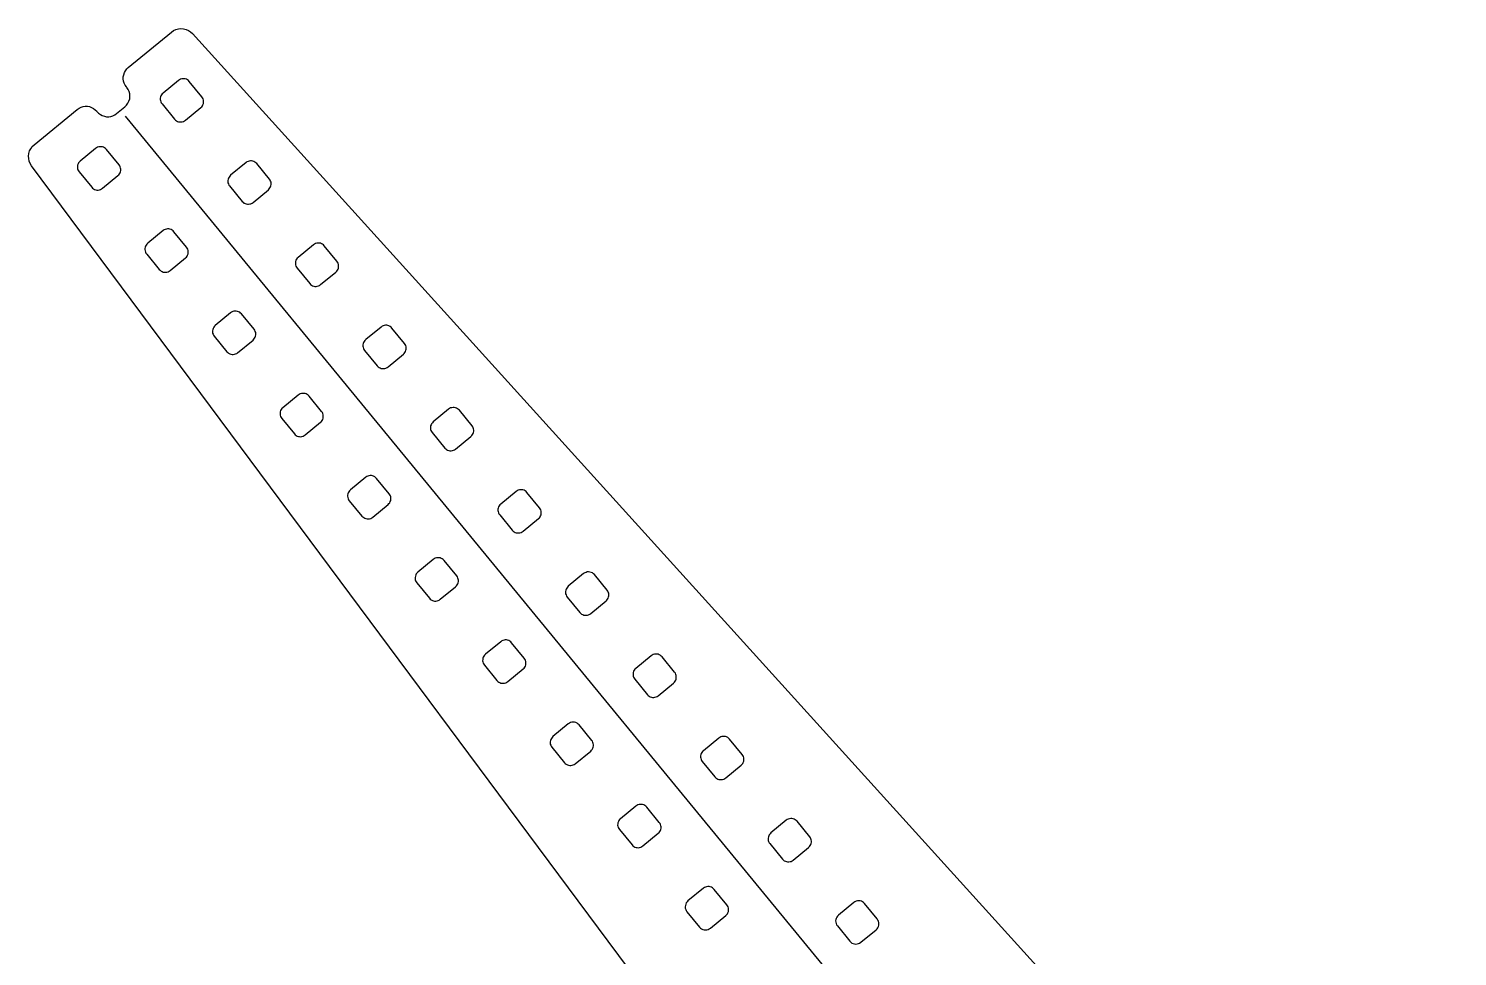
# Model space of a CAD drawing. Header units: millimetres. Extents: x -573 to 573, y -334 to 241.
# Drawn here: x 130.6 to 317.1, y 119.9 to 241.1 of the extents above; entities that cross this region are included whole.
import ezdxf

# ---------------------------------------------------------------- set-up
doc = ezdxf.new("R2010")
doc.units = ezdxf.units.MM
doc.layers.add('LED_STRIP', color=30, linetype='Continuous')
doc.layers.add('OUTLINE', color=7, linetype='Continuous')

msp = doc.modelspace()

# ---------------------------------------------------------------- linework, layer by layer
at = {"layer": 'LED_STRIP'}
msp.add_lwpolyline([(317.08, 17.96), (143.23, 229.61)], dxfattribs=at)
at = {"layer": 'OUTLINE'}
msp.add_lwpolyline([(237.44, 79.97), (130.96, 223.14), (130.78, 223.43), (130.65, 223.74), (130.58, 224.07), (130.56, 224.41), (130.6, 224.74), (130.7, 225.07), (130.85, 225.37), (131.05, 225.64), (131.29, 225.88), (136.92, 230.5), (137.16, 230.67), (137.41, 230.79), (137.68, 230.87), (137.96, 230.91), (138.25, 230.91), (138.53, 230.86), (138.79, 230.76), (139.04, 230.63), (139.27, 230.46), (139.47, 230.25), (139.51, 230.2), (139.71, 229.99), (139.94, 229.82), (140.19, 229.69), (140.46, 229.6), (140.73, 229.55), (141.02, 229.54), (141.3, 229.58), (141.57, 229.66), (141.83, 229.79), (142.06, 229.95), (143.13, 230.83), (143.35, 231.05), (143.54, 231.3), (143.67, 231.59), (143.76, 231.89), (143.79, 232.2), (143.76, 232.52), (143.69, 232.82), (143.56, 233.11), (143.38, 233.37), (143.33, 233.43), (143.17, 233.66), (143.04, 233.92), (142.96, 234.19), (142.92, 234.47), (142.93, 234.75), (142.98, 235.03), (143.07, 235.3), (143.2, 235.55), (143.38, 235.78), (143.58, 235.97), (149.21, 240.6), (149.49, 240.79), (149.8, 240.93), (150.12, 241.02), (150.46, 241.05), (150.8, 241.03), (151.12, 240.95), (151.43, 240.81), (151.72, 240.63), (151.96, 240.39), (271.72, 108.13)], dxfattribs=at)
for points in [[(150.15, 228.89), (150.31, 228.86), (150.47, 228.86), (150.62, 228.88), (150.77, 228.93), (150.91, 228.99), (151.04, 229.08), (153.05, 230.73), (153.16, 230.84), (153.26, 230.97), (153.33, 231.11), (153.38, 231.25), (153.41, 231.41), (153.41, 231.57), (153.39, 231.72), (153.35, 231.87), (153.28, 232.01), (153.19, 232.14), (151.54, 234.15), (151.43, 234.26), (151.3, 234.36), (151.17, 234.43), (151.02, 234.48), (150.86, 234.51), (150.71, 234.51), (150.55, 234.49), (150.4, 234.45), (150.26, 234.38), (150.13, 234.29), (148.12, 232.64), (148.01, 232.53), (147.91, 232.4), (147.84, 232.27), (147.79, 232.12), (147.76, 231.96), (147.76, 231.81), (147.78, 231.65), (147.82, 231.5), (147.89, 231.36), (147.98, 231.23), (149.63, 229.22), (149.74, 229.11), (149.87, 229.01), (150.01, 228.94), (150.15, 228.89)], [(139.34, 220), (139.49, 219.97), (139.65, 219.97), (139.8, 219.99), (139.95, 220.04), (140.09, 220.11), (140.22, 220.2), (142.23, 221.85), (142.34, 221.96), (142.44, 222.08), (142.51, 222.22), (142.56, 222.37), (142.59, 222.52), (142.6, 222.68), (142.57, 222.84), (142.53, 222.99), (142.46, 223.13), (142.37, 223.26), (140.72, 225.26), (140.61, 225.38), (140.49, 225.47), (140.35, 225.55), (140.2, 225.6), (140.04, 225.62), (139.89, 225.63), (139.73, 225.61), (139.58, 225.56), (139.44, 225.49), (139.31, 225.4), (137.3, 223.75), (137.19, 223.64), (137.1, 223.52), (137.02, 223.38), (136.97, 223.23), (136.94, 223.08), (136.94, 222.92), (136.96, 222.76), (137.01, 222.61), (137.08, 222.47), (137.16, 222.34), (138.82, 220.34), (138.92, 220.22), (139.05, 220.13), (139.19, 220.05), (139.34, 220)], [(158.97, 218.16), (159.12, 218.13), (159.28, 218.13), (159.44, 218.15), (159.59, 218.19), (159.73, 218.26), (159.86, 218.35), (161.87, 220), (161.98, 220.11), (162.07, 220.24), (162.15, 220.37), (162.2, 220.52), (162.23, 220.68), (162.23, 220.83), (162.21, 220.99), (162.16, 221.14), (162.09, 221.28), (162, 221.41), (160.35, 223.42), (160.24, 223.53), (160.12, 223.63), (159.98, 223.7), (159.83, 223.75), (159.68, 223.78), (159.52, 223.78), (159.37, 223.76), (159.22, 223.71), (159.07, 223.65), (158.95, 223.56), (156.94, 221.91), (156.82, 221.8), (156.73, 221.67), (156.66, 221.53), (156.6, 221.39), (156.58, 221.23), (156.57, 221.07), (156.59, 220.92), (156.64, 220.77), (156.71, 220.63), (156.8, 220.5), (158.45, 218.49), (158.56, 218.38), (158.68, 218.28), (158.82, 218.21), (158.97, 218.16)], [(148.31, 209.24), (148.46, 209.24), (148.62, 209.26), (148.77, 209.31), (148.91, 209.38), (149.04, 209.46), (151.05, 211.12), (151.16, 211.22), (151.26, 211.35), (151.33, 211.49), (151.38, 211.64), (151.41, 211.79), (151.41, 211.95), (151.39, 212.1), (151.34, 212.25), (151.28, 212.39), (151.19, 212.52), (149.54, 214.53), (149.43, 214.64), (149.3, 214.74), (149.16, 214.81), (149.01, 214.86), (148.86, 214.89), (148.7, 214.9), (148.55, 214.87), (148.4, 214.83), (148.26, 214.76), (148.13, 214.67), (146.12, 213.02), (146.01, 212.91), (145.91, 212.79), (145.84, 212.65), (145.79, 212.5), (145.76, 212.34), (145.76, 212.19), (145.78, 212.03), (145.82, 211.88), (145.89, 211.74), (145.98, 211.61), (147.63, 209.6), (147.74, 209.49), (147.86, 209.4), (148, 209.32), (148.15, 209.27), (148.31, 209.24)], [(167.79, 207.42), (167.94, 207.4), (168.1, 207.39), (168.25, 207.41), (168.4, 207.46), (168.54, 207.53), (168.67, 207.62), (170.68, 209.27), (170.79, 209.38), (170.89, 209.5), (170.96, 209.64), (171.01, 209.79), (171.04, 209.94), (171.04, 210.1), (171.02, 210.26), (170.98, 210.41), (170.91, 210.55), (170.82, 210.68), (169.17, 212.69), (169.06, 212.8), (168.94, 212.89), (168.8, 212.97), (168.65, 213.02), (168.49, 213.05), (168.34, 213.05), (168.18, 213.03), (168.03, 212.98), (167.89, 212.91), (167.76, 212.82), (165.75, 211.17), (165.64, 211.06), (165.54, 210.94), (165.47, 210.8), (165.42, 210.65), (165.39, 210.5), (165.39, 210.34), (165.41, 210.19), (165.46, 210.04), (165.52, 209.89), (165.61, 209.77), (167.26, 207.76), (167.37, 207.64), (167.5, 207.55), (167.64, 207.48), (167.79, 207.42)], [(156.97, 198.54), (157.12, 198.51), (157.28, 198.51), (157.43, 198.53), (157.58, 198.57), (157.73, 198.64), (157.85, 198.73), (159.86, 200.38), (159.98, 200.49), (160.07, 200.62), (160.14, 200.76), (160.2, 200.9), (160.22, 201.06), (160.23, 201.21), (160.21, 201.37), (160.16, 201.52), (160.09, 201.66), (160, 201.79), (158.35, 203.8), (158.24, 203.91), (158.12, 204.01), (157.98, 204.08), (157.83, 204.13), (157.68, 204.16), (157.52, 204.16), (157.36, 204.14), (157.21, 204.1), (157.07, 204.03), (156.94, 203.94), (154.93, 202.29), (154.82, 202.18), (154.73, 202.05), (154.65, 201.91), (154.6, 201.77), (154.57, 201.61), (154.57, 201.46), (154.59, 201.3), (154.64, 201.15), (154.71, 201.01), (154.8, 200.88), (156.45, 198.87), (156.56, 198.76), (156.68, 198.66), (156.82, 198.59), (156.97, 198.54)], [(176.6, 196.69), (176.76, 196.66), (176.91, 196.66), (177.07, 196.68), (177.22, 196.73), (177.36, 196.8), (177.49, 196.89), (179.5, 198.54), (179.61, 198.65), (179.7, 198.77), (179.78, 198.91), (179.83, 199.06), (179.86, 199.21), (179.86, 199.37), (179.84, 199.52), (179.79, 199.67), (179.72, 199.82), (179.64, 199.94), (177.98, 201.95), (177.88, 202.07), (177.75, 202.16), (177.61, 202.23), (177.46, 202.29), (177.31, 202.31), (177.15, 202.32), (177, 202.3), (176.85, 202.25), (176.71, 202.18), (176.58, 202.09), (174.57, 200.44), (174.46, 200.33), (174.36, 200.21), (174.29, 200.07), (174.24, 199.92), (174.21, 199.77), (174.2, 199.61), (174.23, 199.45), (174.27, 199.3), (174.34, 199.16), (174.43, 199.03), (176.08, 197.02), (176.19, 196.91), (176.31, 196.82), (176.45, 196.74), (176.6, 196.69)], [(165.78, 187.81), (165.94, 187.78), (166.09, 187.77), (166.25, 187.8), (166.4, 187.84), (166.54, 187.91), (166.67, 188), (168.68, 189.65), (168.79, 189.76), (168.89, 189.88), (168.96, 190.02), (169.01, 190.17), (169.04, 190.33), (169.04, 190.48), (169.02, 190.64), (168.98, 190.79), (168.91, 190.93), (168.82, 191.06), (167.17, 193.07), (167.06, 193.18), (166.93, 193.27), (166.79, 193.35), (166.65, 193.4), (166.49, 193.43), (166.33, 193.43), (166.18, 193.41), (166.03, 193.36), (165.89, 193.29), (165.76, 193.21), (163.75, 191.55), (163.64, 191.45), (163.54, 191.32), (163.47, 191.18), (163.42, 191.03), (163.39, 190.88), (163.39, 190.72), (163.41, 190.57), (163.45, 190.42), (163.52, 190.28), (163.61, 190.15), (165.26, 188.14), (165.37, 188.03), (165.5, 187.93), (165.63, 187.86), (165.78, 187.81)], [(185.42, 185.96), (185.57, 185.93), (185.73, 185.93), (185.88, 185.95), (186.03, 186), (186.18, 186.06), (186.3, 186.15), (188.31, 187.8), (188.43, 187.91), (188.52, 188.04), (188.59, 188.18), (188.65, 188.32), (188.67, 188.48), (188.68, 188.64), (188.65, 188.79), (188.61, 188.94), (188.54, 189.08), (188.45, 189.21), (186.8, 191.22), (186.69, 191.33), (186.57, 191.43), (186.43, 191.5), (186.28, 191.55), (186.13, 191.58), (185.97, 191.58), (185.81, 191.56), (185.66, 191.52), (185.52, 191.45), (185.39, 191.36), (183.38, 189.71), (183.27, 189.6), (183.18, 189.47), (183.1, 189.34), (183.05, 189.19), (183.02, 189.03), (183.02, 188.88), (183.04, 188.72), (183.09, 188.57), (183.16, 188.43), (183.25, 188.3), (184.9, 186.29), (185.01, 186.18), (185.13, 186.08), (185.27, 186.01), (185.42, 185.96)], [(174.6, 177.07), (174.75, 177.05), (174.91, 177.04), (175.07, 177.06), (175.22, 177.11), (175.36, 177.18), (175.49, 177.27), (177.49, 178.92), (177.61, 179.03), (177.7, 179.15), (177.78, 179.29), (177.83, 179.44), (177.86, 179.59), (177.86, 179.75), (177.84, 179.91), (177.79, 180.06), (177.72, 180.2), (177.63, 180.33), (175.98, 182.33), (175.87, 182.45), (175.75, 182.54), (175.61, 182.62), (175.46, 182.67), (175.31, 182.7), (175.15, 182.7), (174.99, 182.68), (174.84, 182.63), (174.7, 182.56), (174.57, 182.47), (172.57, 180.82), (172.45, 180.71), (172.36, 180.59), (172.28, 180.45), (172.23, 180.3), (172.21, 180.15), (172.2, 179.99), (172.22, 179.83), (172.27, 179.68), (172.34, 179.54), (172.43, 179.41), (174.08, 177.41), (174.19, 177.29), (174.31, 177.2), (174.45, 177.12), (174.6, 177.07)], [(194.39, 175.2), (194.54, 175.2), (194.7, 175.22), (194.85, 175.26), (194.99, 175.33), (195.12, 175.42), (197.13, 177.07), (197.24, 177.18), (197.34, 177.31), (197.41, 177.44), (197.46, 177.59), (197.49, 177.75), (197.49, 177.9), (197.47, 178.06), (197.42, 178.21), (197.36, 178.35), (197.27, 178.48), (195.62, 180.49), (195.51, 180.6), (195.38, 180.7), (195.24, 180.77), (195.1, 180.82), (194.94, 180.85), (194.78, 180.85), (194.63, 180.83), (194.48, 180.78), (194.34, 180.72), (194.21, 180.63), (192.2, 178.98), (192.09, 178.87), (191.99, 178.74), (191.92, 178.6), (191.87, 178.46), (191.84, 178.3), (191.84, 178.14), (191.86, 177.99), (191.9, 177.84), (191.97, 177.7), (192.06, 177.57), (193.71, 175.56), (193.82, 175.45), (193.95, 175.35), (194.08, 175.28), (194.23, 175.23), (194.39, 175.2)], [(183.41, 166.34), (183.57, 166.31), (183.73, 166.31), (183.88, 166.33), (184.03, 166.38), (184.17, 166.45), (184.3, 166.54), (186.31, 168.19), (186.42, 168.29), (186.52, 168.42), (186.59, 168.56), (186.64, 168.71), (186.67, 168.86), (186.67, 169.02), (186.65, 169.17), (186.61, 169.32), (186.54, 169.46), (186.45, 169.59), (184.8, 171.6), (184.69, 171.72), (184.56, 171.81), (184.43, 171.88), (184.28, 171.94), (184.12, 171.96), (183.97, 171.97), (183.81, 171.94), (183.66, 171.9), (183.52, 171.83), (183.39, 171.74), (181.38, 170.09), (181.27, 169.98), (181.17, 169.86), (181.1, 169.72), (181.05, 169.57), (181.02, 169.41), (181.02, 169.26), (181.04, 169.1), (181.09, 168.95), (181.15, 168.81), (181.24, 168.68), (182.89, 166.67), (183, 166.56), (183.13, 166.47), (183.27, 166.39), (183.41, 166.34)], [(203.05, 164.49), (203.2, 164.47), (203.36, 164.46), (203.52, 164.49), (203.67, 164.53), (203.81, 164.6), (203.94, 164.69), (205.94, 166.34), (206.06, 166.45), (206.15, 166.57), (206.23, 166.71), (206.28, 166.86), (206.3, 167.01), (206.31, 167.17), (206.29, 167.33), (206.24, 167.48), (206.17, 167.62), (206.08, 167.75), (204.43, 169.76), (204.31, 169.88), (204.17, 169.98), (204.01, 170.06), (203.84, 170.1), (203.67, 170.12), (203.5, 170.11), (203.33, 170.06), (203.17, 169.99), (203.02, 169.89), (201.02, 168.24), (200.9, 168.13), (200.81, 168.01), (200.73, 167.87), (200.68, 167.72), (200.65, 167.57), (200.65, 167.41), (200.67, 167.26), (200.72, 167.11), (200.79, 166.96), (200.88, 166.84), (202.53, 164.83), (202.64, 164.71), (202.76, 164.62), (202.9, 164.55), (203.05, 164.49)], [(192.38, 155.58), (192.54, 155.58), (192.7, 155.6), (192.85, 155.64), (192.99, 155.71), (193.12, 155.8), (195.13, 157.45), (195.24, 157.56), (195.33, 157.69), (195.41, 157.83), (195.46, 157.97), (195.49, 158.13), (195.49, 158.29), (195.47, 158.44), (195.42, 158.59), (195.35, 158.73), (195.26, 158.86), (193.61, 160.87), (193.5, 160.98), (193.38, 161.08), (193.24, 161.15), (193.09, 161.2), (192.94, 161.23), (192.78, 161.23), (192.63, 161.21), (192.48, 161.17), (192.33, 161.1), (192.21, 161.01), (190.2, 159.36), (190.08, 159.25), (189.99, 159.12), (189.92, 158.99), (189.86, 158.84), (189.84, 158.68), (189.83, 158.53), (189.86, 158.37), (189.9, 158.22), (189.97, 158.08), (190.06, 157.95), (191.71, 155.94), (191.82, 155.83), (191.94, 155.73), (192.08, 155.66), (192.23, 155.61), (192.38, 155.58)], [(211.86, 153.76), (212.02, 153.73), (212.18, 153.73), (212.33, 153.75), (212.48, 153.8), (212.62, 153.87), (212.75, 153.96), (214.76, 155.61), (214.87, 155.72), (214.97, 155.84), (215.04, 155.98), (215.09, 156.13), (215.12, 156.28), (215.12, 156.44), (215.1, 156.59), (215.06, 156.74), (214.99, 156.89), (214.9, 157.01), (213.25, 159.02), (213.14, 159.14), (213.01, 159.23), (212.88, 159.31), (212.73, 159.36), (212.57, 159.38), (212.42, 159.39), (212.26, 159.37), (212.11, 159.32), (211.97, 159.25), (211.84, 159.16), (209.83, 157.51), (209.72, 157.4), (209.62, 157.28), (209.55, 157.14), (209.5, 156.99), (209.47, 156.84), (209.47, 156.68), (209.49, 156.52), (209.53, 156.37), (209.6, 156.23), (209.69, 156.1), (211.34, 154.09), (211.45, 153.98), (211.58, 153.89), (211.72, 153.81), (211.86, 153.76)], [(201.05, 144.88), (201.2, 144.85), (201.36, 144.84), (201.51, 144.87), (201.66, 144.91), (201.8, 144.98), (201.93, 145.07), (203.94, 146.72), (204.05, 146.83), (204.15, 146.95), (204.22, 147.09), (204.27, 147.24), (204.3, 147.4), (204.31, 147.55), (204.28, 147.71), (204.24, 147.86), (204.17, 148), (204.08, 148.13), (202.43, 150.14), (202.31, 150.26), (202.17, 150.36), (202.01, 150.44), (201.84, 150.49), (201.67, 150.5), (201.49, 150.49), (201.32, 150.45), (201.17, 150.37), (201.02, 150.28), (199.01, 148.63), (198.9, 148.52), (198.81, 148.39), (198.73, 148.25), (198.68, 148.1), (198.65, 147.95), (198.65, 147.79), (198.67, 147.64), (198.72, 147.49), (198.78, 147.35), (198.87, 147.22), (200.53, 145.21), (200.63, 145.1), (200.76, 145), (200.9, 144.93), (201.05, 144.88)], [(220.83, 143), (220.99, 143), (221.15, 143.02), (221.3, 143.07), (221.44, 143.13), (221.57, 143.22), (223.58, 144.87), (223.69, 144.98), (223.78, 145.11), (223.86, 145.25), (223.91, 145.4), (223.94, 145.55), (223.94, 145.71), (223.92, 145.86), (223.87, 146.01), (223.8, 146.15), (223.71, 146.28), (222.06, 148.29), (221.95, 148.4), (221.83, 148.5), (221.69, 148.57), (221.54, 148.62), (221.39, 148.65), (221.23, 148.65), (221.08, 148.63), (220.93, 148.59), (220.78, 148.52), (220.66, 148.43), (218.65, 146.78), (218.53, 146.67), (218.44, 146.54), (218.37, 146.41), (218.31, 146.26), (218.29, 146.1), (218.28, 145.95), (218.3, 145.79), (218.35, 145.64), (218.42, 145.5), (218.51, 145.37), (220.16, 143.36), (220.27, 143.25), (220.39, 143.15), (220.53, 143.08), (220.68, 143.03), (220.83, 143)], [(209.86, 134.14), (210.02, 134.12), (210.17, 134.11), (210.33, 134.13), (210.48, 134.18), (210.62, 134.25), (210.75, 134.34), (212.76, 135.99), (212.87, 136.1), (212.97, 136.22), (213.04, 136.36), (213.09, 136.51), (213.12, 136.66), (213.12, 136.82), (213.1, 136.98), (213.05, 137.13), (212.99, 137.27), (212.9, 137.4), (211.25, 139.4), (211.14, 139.52), (211.01, 139.61), (210.87, 139.69), (210.72, 139.74), (210.57, 139.77), (210.41, 139.77), (210.26, 139.75), (210.11, 139.7), (209.97, 139.63), (209.84, 139.54), (207.83, 137.89), (207.72, 137.78), (207.62, 137.66), (207.55, 137.52), (207.5, 137.37), (207.47, 137.22), (207.46, 137.06), (207.49, 136.91), (207.53, 136.76), (207.6, 136.61), (207.69, 136.49), (209.34, 134.48), (209.45, 134.36), (209.57, 134.27), (209.71, 134.19), (209.86, 134.14)], [(229.65, 132.27), (229.81, 132.27), (229.96, 132.29), (230.11, 132.33), (230.25, 132.4), (230.38, 132.49), (232.39, 134.14), (232.5, 134.25), (232.6, 134.38), (232.67, 134.51), (232.72, 134.66), (232.75, 134.82), (232.75, 134.97), (232.73, 135.13), (232.69, 135.28), (232.62, 135.42), (232.53, 135.55), (230.88, 137.56), (230.77, 137.67), (230.65, 137.77), (230.51, 137.84), (230.36, 137.89), (230.2, 137.92), (230.05, 137.92), (229.89, 137.9), (229.74, 137.86), (229.6, 137.79), (229.47, 137.7), (227.46, 136.05), (227.35, 135.94), (227.25, 135.81), (227.18, 135.67), (227.13, 135.53), (227.1, 135.37), (227.1, 135.21), (227.12, 135.06), (227.17, 134.91), (227.23, 134.77), (227.32, 134.64), (228.97, 132.63), (229.08, 132.52), (229.21, 132.42), (229.35, 132.35), (229.5, 132.3), (229.65, 132.27)], [(218.58, 123.44), (218.75, 123.4), (218.92, 123.38), (219.09, 123.39), (219.26, 123.44), (219.42, 123.51), (219.56, 123.61), (221.57, 125.26), (221.69, 125.36), (221.78, 125.49), (221.85, 125.63), (221.91, 125.78), (221.93, 125.93), (221.94, 126.09), (221.91, 126.24), (221.87, 126.39), (221.8, 126.53), (221.71, 126.66), (220.06, 128.67), (219.95, 128.79), (219.83, 128.88), (219.69, 128.95), (219.54, 129.01), (219.39, 129.03), (219.23, 129.04), (219.07, 129.01), (218.92, 128.97), (218.78, 128.9), (218.65, 128.81), (216.64, 127.16), (216.52, 127.04), (216.42, 126.9), (216.34, 126.74), (216.3, 126.57), (216.28, 126.4), (216.29, 126.22), (216.34, 126.06), (216.41, 125.9), (216.51, 125.75), (218.16, 123.74), (218.28, 123.62), (218.42, 123.52), (218.58, 123.44)], [(238.21, 121.6), (238.38, 121.55), (238.55, 121.53), (238.73, 121.55), (238.9, 121.59), (239.05, 121.66), (239.2, 121.76), (241.21, 123.41), (241.33, 123.53), (241.43, 123.67), (241.51, 123.83), (241.56, 124), (241.57, 124.17), (241.56, 124.35), (241.52, 124.51), (241.44, 124.67), (241.35, 124.82), (239.69, 126.83), (239.57, 126.95), (239.43, 127.05), (239.27, 127.13), (239.11, 127.17), (238.93, 127.19), (238.76, 127.18), (238.59, 127.13), (238.43, 127.06), (238.29, 126.96), (236.28, 125.31), (236.15, 125.19), (236.05, 125.05), (235.98, 124.89), (235.93, 124.73), (235.91, 124.55), (235.93, 124.38), (235.97, 124.21), (236.04, 124.05), (236.14, 123.91), (237.79, 121.9), (237.91, 121.77), (238.05, 121.67), (238.21, 121.6)]]:
    msp.add_lwpolyline(points, close=True, dxfattribs=at)

doc.saveas('drawing.dxf')
